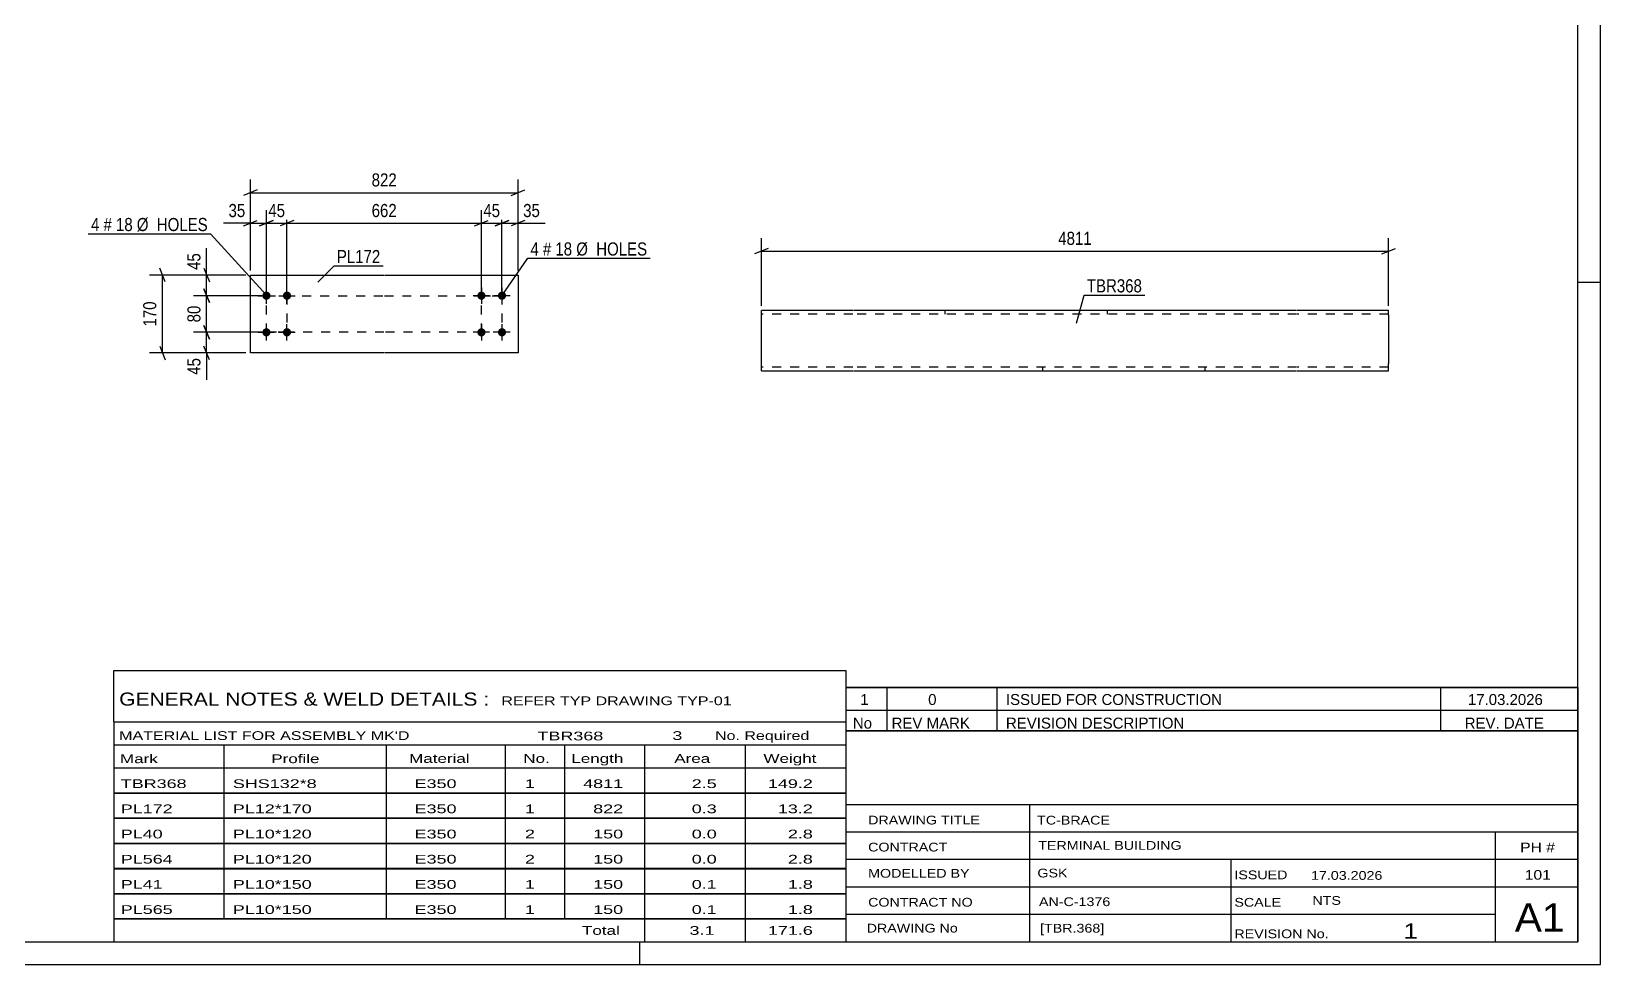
# Model space of a CAD drawing. Header units: millimetres. Extents: x 0 to 594, y 0 to 420.
# Drawn here: x 251 to 594, y 0 to 203.8 of the extents above; entities that cross this region are included whole.
import ezdxf

# ---------------------------------------------------------------- set-up
doc = ezdxf.new("R2010")
doc.units = ezdxf.units.MM
doc.linetypes.add('DXK_LINE_DOT2', pattern=[3.9198, 1.9599, -1.9599])
doc.styles.add('Arial Narrow', font='ARIALN.TTF', dxfattribs={"height": 0.2})

# ---------------------------------------------------------------- blocks, each defined once
blk = doc.blocks.new('Unknown-580570263-1163')
at = {"color": 5, "linetype": 'Continuous'}
for p, q in [((594, 0), (594, 420)), ((589, 5), (589, 415)), ((594, 149), (589, 149)), ((5, 5), (589, 5)), ((384, 0), (384, 5)), ((0, 0), (594, 0))]:
    blk.add_line(p, q, dxfattribs=at)
blk = doc.blocks.new('Part-580570263-2687 - 2681')
at = {"color": 2, "linetype": 'Continuous'}
for p, q in [((430.55, 142.87), (410.55, 142.87)), ((410.55, 131.27), (410.55, 142.87)), ((527.55, 142.87), (430.65, 142.87)), ((547.65, 142.87), (527.65, 142.87)), ((547.65, 142.4), (547.65, 142.87)), ((547.65, 141.88), (547.65, 142.4)), ((547.65, 141.88), (547.65, 131.27)), ((410.55, 129.67), (410.55, 131.27)), ((547.65, 129.67), (547.65, 131.27)), ((410.55, 129.67), (430.55, 129.67)), ((430.65, 129.67), (527.55, 129.67)), ((527.65, 129.67), (547.65, 129.67))]:
    blk.add_line(p, q, dxfattribs=at)
at = {"color": 7, "linetype": 'DXK_LINE_DOT2'}
for p, q in [((430.55, 142.07), (410.55, 142.07)), ((527.55, 142.07), (430.65, 142.07)), ((450.65, 142.87), (450.65, 142.07)), ((486.14, 142.87), (486.14, 142.07)), ((547.65, 142.07), (527.65, 142.07)), ((430.55, 130.47), (410.55, 130.47)), ((527.55, 130.47), (430.65, 130.47)), ((472.05, 129.67), (472.05, 130.47)), ((507.55, 129.67), (507.55, 130.47)), ((547.65, 130.47), (527.65, 130.47))]:
    blk.add_line(p, q, dxfattribs=at)
blk = doc.blocks.new('Part-580570263-3843 - 3842')
at = {"color": 2, "linetype": 'Continuous'}
for p, q in [((298.84, 150.6), (328.04, 150.6)), ((298.84, 133.6), (298.84, 150.6)), ((328.14, 150.6), (357.34, 150.6)), ((357.34, 150.6), (357.34, 133.6)), ((328.04, 133.6), (298.84, 133.6)), ((357.34, 133.6), (328.14, 133.6))]:
    blk.add_line(p, q, dxfattribs=at)
blk = doc.blocks.new('Bolt-580570263-3844 - 3842')
at = {"linetype": 'Continuous'}
for points in [[(349.34, 145.2, -1), (349.34, 147, -1)], [(353.84, 145.2, -1), (353.84, 147, -1)], [(349.34, 137.2, -1), (349.34, 139, -1)], [(353.84, 137.2, -1), (353.84, 139, -1)]]:
    blk.add_hatch(color=1, dxfattribs=at).paths.add_polyline_path(points)
at = {"color": 1, "linetype": 'Continuous'}
for p, q in [((349.34, 147.9), (349.34, 144.3)), ((353.84, 147.9), (353.84, 144.3)), ((351.14, 146.1), (347.54, 146.1)), ((355.64, 146.1), (352.04, 146.1)), ((351.14, 138.1), (347.54, 138.1)), ((349.34, 139.9), (349.34, 136.3)), ((355.64, 138.1), (352.04, 138.1)), ((353.84, 139.9), (353.84, 136.3))]:
    blk.add_line(p, q, dxfattribs=at)
blk = doc.blocks.new('Bolt-580570263-3845 - 3842')
at = {"linetype": 'Continuous'}
for points in [[(302.34, 147, -1), (302.34, 145.2, -1)], [(306.84, 147, -1), (306.84, 145.2, -1)], [(302.34, 139, -1), (302.34, 137.2, -1)], [(306.84, 139, -1), (306.84, 137.2, -1)]]:
    blk.add_hatch(color=1, dxfattribs=at).paths.add_polyline_path(points)
at = {"color": 1, "linetype": 'Continuous'}
for p, q in [((302.34, 144.3), (302.34, 147.9)), ((306.84, 144.3), (306.84, 147.9)), ((300.54, 146.1), (304.14, 146.1)), ((305.04, 146.1), (308.64, 146.1)), ((300.54, 138.1), (304.14, 138.1)), ((302.34, 136.3), (302.34, 139.9)), ((305.04, 138.1), (308.64, 138.1)), ((306.84, 136.3), (306.84, 139.9))]:
    blk.add_line(p, q, dxfattribs=at)
blk = doc.blocks.new('Rectangle-580570263-4534 - 3842')
at = {"color": 1, "linetype": 'DXK_LINE_DOT2'}
for p, q in [((302.34, 146.1), (328.04, 146.1)), ((302.34, 138.1), (302.34, 146.1)), ((328.14, 146.1), (353.84, 146.1)), ((353.84, 146.1), (353.84, 138.1)), ((328.04, 138.1), (302.34, 138.1)), ((353.84, 138.1), (328.14, 138.1))]:
    blk.add_line(p, q, dxfattribs=at)
blk = doc.blocks.new('Rectangle-580570263-4544 - 3842')
at = {"color": 1, "linetype": 'DXK_LINE_DOT2'}
for p, q in [((302.34, 146.1), (306.84, 146.1)), ((302.34, 138.1), (302.34, 146.1)), ((306.84, 146.1), (306.84, 138.1)), ((306.84, 138.1), (302.34, 138.1))]:
    blk.add_line(p, q, dxfattribs=at)
blk = doc.blocks.new('Rectangle-580570263-4554 - 3842')
at = {"color": 1, "linetype": 'DXK_LINE_DOT2'}
for p, q in [((349.34, 146.1), (353.84, 146.1)), ((349.34, 138.1), (349.34, 146.1)), ((353.84, 146.1), (353.84, 138.1)), ((353.84, 138.1), (349.34, 138.1))]:
    blk.add_line(p, q, dxfattribs=at)
blk = doc.blocks.new('StraightDimension-580570263-2693 - 2681')
at = {"color": 7, "linetype": 'Continuous'}
for p, q in [((410.55, 143.87), (410.55, 158.69)), ((547.65, 143.87), (547.65, 158.69)), ((412.05, 156.44), (409.05, 155.24)), ((410.55, 155.84), (547.65, 155.84)), ((546.15, 155.24), (549.15, 156.44))]:
    blk.add_line(p, q, dxfattribs=at)
at = {"color": 0}
blk.add_wipeout([(483.35, 156.59), (483.35, 160.79), (474.84, 160.79), (474.84, 156.59)], dxfattribs=at)
at = {"color": 3, "style": 'Arial Narrow'}
blk.add_text('4811', height=2.863, dxfattribs=at).set_placement((475.44, 157.19))
blk = doc.blocks.new('StraightDimension-580570263-4513 - 3842')
at = {"color": 7, "linetype": 'Continuous'}
for p, q in [((288.67, 147.6), (289.87, 144.6)), ((301.34, 146.1), (286.42, 146.1)), ((289.27, 138.1), (289.27, 146.1)), ((301.34, 138.1), (286.42, 138.1)), ((289.87, 136.6), (288.67, 139.6))]:
    blk.add_line(p, q, dxfattribs=at)
at = {"color": 0}
blk.add_wipeout([(288.52, 144.53), (284.32, 144.53), (284.32, 139.67), (288.52, 139.67)], dxfattribs=at)
at = {"color": 3, "style": 'Arial Narrow'}
blk.add_text('80', height=2.863, rotation=90.0002, dxfattribs=at).set_placement((287.92, 140.27))
blk = doc.blocks.new('StraightDimension-580570263-3909 - 3842')
at = {"color": 7, "linetype": 'Continuous'}
for p, q in [((353.84, 147.1), (353.84, 164.77)), ((357.34, 151.6), (357.34, 164.77)), ((352.34, 161.32), (355.34, 162.52)), ((353.84, 161.92), (357.34, 161.92)), ((358.84, 162.52), (355.84, 161.32))]:
    blk.add_line(p, q, dxfattribs=at)
at = {"color": 0}
blk.add_wipeout([(362.72, 162.67), (362.72, 166.87), (357.87, 166.87), (357.87, 162.67)], dxfattribs=at)
at = {"color": 7, "linetype": 'Continuous'}
blk.add_line((357.34, 161.92), (363.25, 161.92), dxfattribs=at)
blk.add_line((357.34, 161.92), (363.25, 161.92), dxfattribs=at)
at = {"color": 3, "style": 'Arial Narrow'}
blk.add_text('35', height=2.863, dxfattribs=at).set_placement((358.47, 163.27))
blk = doc.blocks.new('StraightDimension-580570263-3910 - 3842')
at = {"color": 7, "linetype": 'Continuous'}
for p, q in [((349.34, 147.1), (349.34, 164.77)), ((353.84, 147.1), (353.84, 164.77)), ((347.84, 161.32), (350.84, 162.52)), ((349.34, 161.92), (353.84, 161.92)), ((355.34, 162.52), (352.34, 161.32))]:
    blk.add_line(p, q, dxfattribs=at)
at = {"color": 0}
blk.add_wipeout([(354.02, 162.67), (354.02, 166.87), (349.16, 166.87), (349.16, 162.67)], dxfattribs=at)
at = {"color": 3, "style": 'Arial Narrow'}
blk.add_text('45', height=2.863, dxfattribs=at).set_placement((349.76, 163.27))
blk = doc.blocks.new('StraightDimension-580570263-3911 - 3842')
at = {"color": 7, "linetype": 'Continuous'}
for p, q in [((306.84, 147.1), (306.84, 164.77)), ((349.34, 147.1), (349.34, 164.77)), ((308.34, 162.52), (305.34, 161.32)), ((306.84, 161.92), (349.34, 161.92)), ((347.84, 161.32), (350.84, 162.52))]:
    blk.add_line(p, q, dxfattribs=at)
at = {"color": 0}
blk.add_wipeout([(331.43, 162.67), (331.43, 166.87), (324.75, 166.87), (324.75, 162.67)], dxfattribs=at)
at = {"color": 3, "style": 'Arial Narrow'}
blk.add_text('662', height=2.863, dxfattribs=at).set_placement((325.35, 163.27))
blk = doc.blocks.new('StraightDimension-580570263-3912 - 3842')
at = {"color": 7, "linetype": 'Continuous'}
for p, q in [((302.34, 147.1), (302.34, 164.77)), ((306.84, 147.1), (306.84, 164.77)), ((300.84, 161.32), (303.84, 162.52)), ((302.34, 161.92), (306.84, 161.92)), ((308.34, 162.52), (305.34, 161.32))]:
    blk.add_line(p, q, dxfattribs=at)
at = {"color": 0}
blk.add_wipeout([(307.02, 162.67), (307.02, 166.87), (302.16, 166.87), (302.16, 162.67)], dxfattribs=at)
at = {"color": 3, "style": 'Arial Narrow'}
blk.add_text('45', height=2.863, dxfattribs=at).set_placement((302.76, 163.27))
blk = doc.blocks.new('StraightDimension-580570263-3913 - 3842')
at = {"color": 7, "linetype": 'Continuous'}
for p, q in [((298.84, 151.6), (298.84, 164.77)), ((302.34, 147.1), (302.34, 164.77)), ((297.34, 161.32), (300.34, 162.52)), ((298.84, 161.92), (302.34, 161.92)), ((303.84, 162.52), (300.84, 161.32))]:
    blk.add_line(p, q, dxfattribs=at)
at = {"color": 0}
blk.add_wipeout([(298.32, 162.67), (298.32, 166.87), (293.46, 166.87), (293.46, 162.67)], dxfattribs=at)
at = {"color": 7, "linetype": 'Continuous'}
blk.add_line((298.84, 161.92), (292.93, 161.92), dxfattribs=at)
blk.add_line((298.84, 161.92), (292.93, 161.92), dxfattribs=at)
at = {"color": 3, "style": 'Arial Narrow'}
blk.add_text('35', height=2.863, dxfattribs=at).set_placement((294.06, 163.27))
blk = doc.blocks.new('StraightDimension-580570263-4003 - 3842')
at = {"color": 7, "linetype": 'Continuous'}
for p, q in [((300.34, 169.2), (297.34, 168)), ((298.84, 151.6), (298.84, 171.45)), ((298.84, 168.6), (357.34, 168.6)), ((355.84, 168), (358.84, 169.2)), ((357.34, 151.6), (357.34, 171.45))]:
    blk.add_line(p, q, dxfattribs=at)
at = {"color": 0}
blk.add_wipeout([(331.43, 169.35), (331.43, 173.55), (324.75, 173.55), (324.75, 169.35)], dxfattribs=at)
at = {"color": 3, "style": 'Arial Narrow'}
blk.add_text('822', height=2.863, dxfattribs=at).set_placement((325.35, 169.95))
blk = doc.blocks.new('StraightDimension-580570263-4019 - 3842')
at = {"color": 7, "linetype": 'Continuous'}
for p, q in [((280.22, 149.1), (279.02, 152.1)), ((297.84, 150.6), (276.77, 150.6)), ((279.62, 133.6), (279.62, 150.6)), ((279.02, 135.1), (280.22, 132.1)), ((297.84, 133.6), (276.77, 133.6))]:
    blk.add_line(p, q, dxfattribs=at)
at = {"color": 0}
blk.add_wipeout([(278.87, 145.44), (274.67, 145.44), (274.67, 138.76), (278.87, 138.76)], dxfattribs=at)
at = {"color": 3, "style": 'Arial Narrow'}
blk.add_text('170', height=2.863, rotation=90.0002, dxfattribs=at).set_placement((278.27, 139.36))
blk = doc.blocks.new('StraightDimension-580570263-4512 - 3842')
at = {"color": 7, "linetype": 'Continuous'}
for p, q in [((288.67, 152.1), (289.87, 149.1)), ((297.84, 150.6), (286.42, 150.6)), ((289.87, 144.6), (288.67, 147.6)), ((289.27, 146.1), (289.27, 150.6)), ((301.34, 146.1), (286.42, 146.1))]:
    blk.add_line(p, q, dxfattribs=at)
at = {"color": 0}
blk.add_wipeout([(288.52, 155.98), (284.32, 155.98), (284.32, 151.13), (288.52, 151.13)], dxfattribs=at)
at = {"color": 7, "linetype": 'Continuous'}
blk.add_line((289.27, 150.6), (289.27, 156.51), dxfattribs=at)
blk.add_line((289.27, 150.6), (289.27, 156.51), dxfattribs=at)
at = {"color": 3, "style": 'Arial Narrow'}
blk.add_text('45', height=2.863, rotation=90.0002, dxfattribs=at).set_placement((287.92, 151.73))
blk = doc.blocks.new('StraightDimension-580570263-4514 - 3842')
at = {"color": 7, "linetype": 'Continuous'}
for p, q in [((301.34, 138.1), (286.42, 138.1)), ((288.67, 139.6), (289.87, 136.6)), ((289.27, 133.6), (289.27, 138.1)), ((289.87, 132.1), (288.67, 135.1)), ((297.84, 133.6), (286.42, 133.6))]:
    blk.add_line(p, q, dxfattribs=at)
at = {"color": 0}
blk.add_wipeout([(288.52, 133.08), (284.32, 133.08), (284.32, 128.22), (288.52, 128.22)], dxfattribs=at)
at = {"color": 7, "linetype": 'Continuous'}
blk.add_line((289.27, 133.6), (289.27, 127.7), dxfattribs=at)
blk.add_line((289.27, 133.6), (289.27, 127.7), dxfattribs=at)
at = {"color": 3, "style": 'Arial Narrow'}
blk.add_text('45', height=2.863, rotation=90.0002, dxfattribs=at).set_placement((287.92, 128.82))
blk = doc.blocks.new('Unknown-580570263-7798')
at = {"color": 7, "linetype": 'Continuous'}
for p, q in [((429, 51.05), (429, 5)), ((429, 51.05), (589, 51.05)), ((589, 51), (589, 5)), ((429, 35), (589, 35)), ((469.14, 35), (469.14, 5)), ((429, 29), (589, 29)), ((571, 5.05), (571, 29.05)), ((429, 23), (589, 23)), ((513.14, 23), (513.14, 5)), ((429, 17), (589, 17)), ((429, 11), (571, 11)), ((429, 5), (589, 5))]:
    blk.add_line(p, q, dxfattribs=at)
at = {"color": 7, "style": 'Arial Narrow'}
for s, height, width, p in [('DRAWING TITLE', 1.9089, 1.425378, (433.88, 30.61)), ('TC-BRACE', 1.909, 1.425378, (470.81, 30.59)), ('CONTRACT', 1.909, 1.425378, (433.88, 24.71)), ('TERMINAL BUILDING', 1.9089, 1.425378, (471.06, 25.07)), ('MODELLED BY', 1.9089, 1.425378, (433.88, 18.98)), ('GSK', 1.909, 1.425378, (470.88, 19.04)), ('ISSUED', 1.909, 1.425378, (513.94, 18.64)), ('17.03.2026', 1.909, 1.425378, (530.69, 18.52)), ('CONTRACT NO', 1.9089, 1.425378, (433.88, 12.66)), ('AN-C-1376', 1.909, 1.425378, (471.23, 12.78)), ('SCALE', 1.909, 1.425378, (513.94, 12.65)), ('A1', 6.204, 1.25, (575.24, 7.2)), ('DRAWING No', 1.909, 1.425378, (433.56, 7)), ('[TBR.368]', 1.909, 1.425378, (471.46, 6.99)), ('REVISION No.', 1.9089, 1.425378, (513.94, 5.77)), ('1', 3.34, 1.5, (550.91, 5.68))]:
    blk.add_text(s, height=height, dxfattribs=dict(at, width=width)).set_placement(p)
at = {"color": 7, "linetype": 'Continuous', "style": 'Arial Narrow'}
for s, height, width, p in [('PH #', 2.1, 1.42538, (576.4, 24.55)), ('101', 2.1, 1.42538, (577.41, 18.55)), ('NTS', 1.909, 1.425378, (531, 13.05))]:
    blk.add_text(s, height=height, dxfattribs=dict(at, width=width)).set_placement(p)
blk = doc.blocks.new('Unknown-580570263-7799')
at = {"color": 7, "linetype": 'Continuous'}
for p, q in [((429, 60.55), (589, 60.55)), ((589, 60.55), (429, 60.55)), ((429, 60.55), (429, 55.55)), ((438, 60.55), (438, 55.55)), ((462, 60.55), (462, 55.55)), ((559, 60.55), (559, 55.55)), ((589, 60.55), (589, 55.55)), ((429, 55.55), (589, 55.55)), ((429, 55.55), (429, 51.05)), ((429, 55.55), (589, 55.55)), ((438, 55.55), (438, 51.05)), ((462, 55.55), (462, 51.05)), ((559, 55.55), (559, 51.05)), ((589, 55.55), (589, 51.05)), ((589, 51.05), (429, 51.05))]:
    blk.add_line(p, q, dxfattribs=at)
at = {"color": 7, "linetype": 'Continuous', "style": 'Arial Narrow'}
for s, height, width, p in [('1', 2.39, 1.196471, (432.16, 56.7)), ('0', 2.39, 1.196471, (447, 56.7)), ('ISSUED FOR CONSTRUCTION', 2.3861, 1.196471, (464, 56.7)), ('17.03.2026', 2.386, 1.196471, (565, 56.7)), ('No', 2.386, 1.2, (430.54, 51.55)), ('REV MARK', 2.386, 1.2, (439, 51.55)), ('REVISION DESCRIPTION', 2.3861, 1.2, (464, 51.55)), ('REV. DATE', 2.386, 1.2, (564.28, 51.55))]:
    blk.add_text(s, height=height, dxfattribs=dict(at, width=width)).set_placement(p)
blk = doc.blocks.new('Unknown-580570263-7800')
at = {"color": 7, "linetype": 'Continuous'}
for p, q in [((269, 64.25), (429, 64.25)), ((269, 53), (269, 64.25)), ((429, 64.25), (429, 53)), ((269, 53), (429, 53)), ((269, 53), (269, 48)), ((429, 53), (429, 48)), ((269, 48), (429, 48)), ((269, 48), (269, 43)), ((293, 48), (293, 43)), ((328.5, 48), (328.5, 43)), ((354.5, 48), (354.5, 43)), ((367.5, 48), (367.5, 43)), ((385, 48), (385, 43)), ((407, 48), (407, 43)), ((429, 48), (429, 43)), ((269, 43), (429, 43)), ((269, 42.95), (269, 37.55)), ((269, 42.95), (429, 42.95)), ((293, 43), (293, 37.5)), ((328.5, 43), (328.5, 37.5)), ((354.5, 43), (354.5, 37.5)), ((367.5, 43), (367.5, 37.5)), ((385, 43), (385, 37.5)), ((407, 43), (407, 37.5)), ((429, 42.95), (429, 37.55)), ((269, 37.55), (429, 37.55)), ((269, 37.45), (269, 32.05)), ((269, 37.45), (429, 37.45)), ((293, 37.5), (293, 32)), ((328.5, 37.5), (328.5, 32)), ((354.5, 37.5), (354.5, 32)), ((367.5, 37.5), (367.5, 32)), ((385, 37.5), (385, 32)), ((407, 37.5), (407, 32)), ((429, 37.45), (429, 32.05)), ((269, 32.05), (429, 32.05)), ((269, 31.95), (269, 26.55)), ((269, 31.95), (429, 31.95)), ((293, 32), (293, 26.5)), ((328.5, 32), (328.5, 26.5)), ((354.5, 32), (354.5, 26.5)), ((367.5, 32), (367.5, 26.5)), ((385, 32), (385, 26.5)), ((407, 32), (407, 26.5)), ((429, 31.95), (429, 26.55)), ((269, 26.55), (429, 26.55)), ((269, 26.45), (269, 21.05)), ((269, 26.45), (429, 26.45)), ((293, 26.5), (293, 21)), ((328.5, 26.5), (328.5, 21)), ((354.5, 26.5), (354.5, 21)), ((367.5, 26.5), (367.5, 21)), ((385, 26.5), (385, 21)), ((407, 26.5), (407, 21)), ((429, 26.45), (429, 21.05)), ((269, 21.05), (429, 21.05)), ((269, 20.95), (269, 15.55)), ((269, 20.95), (429, 20.95)), ((293, 21), (293, 15.5)), ((328.5, 21), (328.5, 15.5)), ((354.5, 21), (354.5, 15.5)), ((367.5, 21), (367.5, 15.5)), ((385, 21), (385, 15.5)), ((407, 21), (407, 15.5)), ((429, 20.95), (429, 15.55)), ((269, 15.55), (429, 15.55)), ((269, 15.45), (269, 10.05)), ((269, 15.45), (429, 15.45)), ((293, 15.5), (293, 10)), ((328.5, 15.5), (328.5, 10)), ((354.5, 15.5), (354.5, 10)), ((367.5, 15.5), (367.5, 10)), ((385, 15.5), (385, 10)), ((407, 15.5), (407, 10)), ((429, 15.45), (429, 10.05)), ((269, 10.05), (429, 10.05)), ((269, 10), (429, 10)), ((269, 10), (269, 5)), ((385, 10), (385, 5)), ((407, 10), (407, 5)), ((429, 10), (429, 5)), ((269, 5), (429, 5))]:
    blk.add_line(p, q, dxfattribs=at)
at = {"color": 7, "style": 'Arial Narrow'}
for s, height, width, p in [('GENERAL NOTES & WELD DETAILS :', 2.8633, 1.4, (270.15, 56.56)), ('REFER TYP DRAWING TYP-01', 1.9089, 1.6, (353.7, 56.66)), ("MATERIAL LIST FOR ASSEMBLY MK'D", 1.9089, 1.6, (270.15, 49.06)), ('TBR368', 1.909, 1.794707, (361.59, 48.97)), ('3', 1.91, 1.794707, (391.08, 49.06)), ('No. Required', 1.9089, 1.6, (400.41, 49.06)), ('Mark', 1.909, 1.7, (270.34, 44)), ('Profile', 1.909, 1.7, (303.41, 44)), ('Material', 1.909, 1.7, (333.54, 44.06)), ('No.', 1.909, 1.7, (358.5, 44.06)), ('Length', 1.909, 1.7, (369, 44.06)), ('Area', 1.909, 1.7, (391.5, 44.06)), ('Weight', 1.909, 1.7, (411, 44.06))]:
    blk.add_text(s, height=height, dxfattribs=dict(at, width=width)).set_placement(p)
at = {"color": 7, "linetype": 'Continuous', "style": 'Arial Narrow'}
for s, height, width, p in [('TBR368', 1.909, 1.794707, (270.5, 38.56)), ('SHS132*8', 1.909, 1.794707, (295, 38.56)), ('E350', 1.909, 1.794707, (334.74, 38.56)), ('1', 1.91, 1.794707, (358.86, 38.56)), ('4811', 1.909, 1.794707, (371.58, 38.56)), ('2.5', 1.909, 1.794707, (395.32, 38.56)), ('149.2', 1.909, 1.794707, (411.96, 38.56)), ('PL172', 1.909, 1.794707, (270.5, 33.06)), ('PL12*170', 1.909, 1.794707, (295, 33.06)), ('E350', 1.909, 1.794707, (334.74, 33.06)), ('1', 1.91, 1.794707, (358.86, 33.06)), ('822', 1.909, 1.794707, (373.77, 33.06)), ('0.3', 1.909, 1.794707, (395.32, 33.06)), ('13.2', 1.909, 1.794707, (414.14, 33.06)), ('PL40', 1.909, 1.794707, (270.5, 27.56)), ('PL10*120', 1.909, 1.794707, (295, 27.56)), ('E350', 1.909, 1.794707, (334.74, 27.56)), ('2', 1.91, 1.794707, (358.86, 27.56)), ('150', 1.909, 1.794707, (373.77, 27.56)), ('0.0', 1.909, 1.794707, (395.32, 27.56)), ('2.8', 1.909, 1.794707, (416.33, 27.56)), ('PL564', 1.909, 1.794707, (270.5, 22.06)), ('PL10*120', 1.909, 1.794707, (295, 22.06)), ('E350', 1.909, 1.794707, (334.74, 22.06)), ('2', 1.91, 1.794707, (358.86, 22.06)), ('150', 1.909, 1.794707, (373.77, 22.06)), ('0.0', 1.909, 1.794707, (395.32, 22.06)), ('2.8', 1.909, 1.794707, (416.33, 22.06)), ('PL41', 1.909, 1.794707, (270.5, 16.56)), ('PL10*150', 1.909, 1.794707, (295, 16.56)), ('E350', 1.909, 1.794707, (334.74, 16.56)), ('1', 1.91, 1.794707, (358.86, 16.56)), ('150', 1.909, 1.794707, (373.77, 16.56)), ('0.1', 1.909, 1.794707, (395.32, 16.56)), ('1.8', 1.909, 1.794707, (416.33, 16.56)), ('PL565', 1.909, 1.794707, (270.5, 11.06)), ('PL10*150', 1.909, 1.794707, (295, 11.06)), ('E350', 1.909, 1.794707, (334.74, 11.06)), ('1', 1.91, 1.794707, (358.86, 11.06)), ('150', 1.909, 1.794707, (373.77, 11.06)), ('0.1', 1.909, 1.794707, (395.32, 11.06)), ('1.8', 1.909, 1.794707, (416.33, 11.06)), ('Total', 1.909, 1.7, (371.33, 6.5)), ('3.1', 1.909, 1.794707, (394.83, 6.5)), ('171.6', 1.909, 1.794707, (411.96, 6.5))]:
    blk.add_text(s, height=height, dxfattribs=dict(at, width=width)).set_placement(p)
blk = doc.blocks.new('Mark-580570263-2683 - 2681')
at = {"color": 0}
blk.add_wipeout([(493.75, 146.82), (493.75, 149.82), (481.69, 149.82), (481.69, 146.82)], dxfattribs=at)
blk.add_wipeout([(493.75, 146.82), (493.75, 149.82), (481.69, 149.82), (481.69, 146.82)], dxfattribs=at)
at = {"color": 30, "linetype": 'Continuous'}
for p, q in [((479.44, 140.08), (481.09, 146.22)), ((481.09, 146.22), (494.35, 146.22))]:
    blk.add_line(p, q, dxfattribs=at)
at = {"color": 3, "style": 'Arial Narrow'}
blk.add_text('TBR368', height=2.863, dxfattribs=at).set_placement((481.69, 146.82))
blk = doc.blocks.new('Mark-580570263-4033 - 3842')
at = {"color": 0}
blk.add_wipeout([(265.83, 160.21), (265.83, 163.21), (264, 163.21), (264, 160.21)], dxfattribs=at)
blk.add_wipeout([(265.83, 160.21), (265.83, 163.21), (264, 163.21), (264, 160.21)], dxfattribs=at)
blk.add_wipeout([(268.56, 160.21), (268.56, 163.21), (266.73, 163.21), (266.73, 160.21)], dxfattribs=at)
blk.add_wipeout([(268.56, 160.21), (268.56, 163.21), (266.73, 163.21), (266.73, 160.21)], dxfattribs=at)
at = {"color": 3, "style": 'Arial Narrow'}
blk.add_text('4', height=2.86, dxfattribs=at).set_placement((264, 160.21))
at = {"color": 0}
blk.add_wipeout([(273.11, 160.21), (273.11, 163.21), (269.46, 163.21), (269.46, 160.21)], dxfattribs=at)
blk.add_wipeout([(273.11, 160.21), (273.11, 163.21), (269.46, 163.21), (269.46, 160.21)], dxfattribs=at)
at = {"color": 3, "style": 'Arial Narrow'}
blk.add_text('#', height=2.86, dxfattribs=at).set_placement((266.73, 160.21))
at = {"color": 0}
blk.add_wipeout([(289.54, 160.21), (289.54, 163.21), (274.01, 163.21), (274.01, 160.21)], dxfattribs=at)
blk.add_wipeout([(289.54, 160.21), (289.54, 163.21), (274.01, 163.21), (274.01, 160.21)], dxfattribs=at)
at = {"color": 7, "linetype": 'Continuous'}
for p in [(263.4, 159.61), (302.35, 146.24)]:
    blk.add_line(p, (290.14, 159.61), dxfattribs=at)
at = {"color": 3, "style": 'Arial Narrow'}
for s, p in [('18', (269.46, 160.21)), ('Ø  HOLES', (274.01, 160.21))]:
    blk.add_text(s, height=2.863, dxfattribs=at).set_placement(p)
blk = doc.blocks.new('Mark-580570263-4032 - 3842')
at = {"color": 0}
blk.add_wipeout([(361.89, 154.87), (361.89, 157.87), (360.06, 157.87), (360.06, 154.87)], dxfattribs=at)
blk.add_wipeout([(361.89, 154.87), (361.89, 157.87), (360.06, 157.87), (360.06, 154.87)], dxfattribs=at)
at = {"color": 7, "linetype": 'Continuous'}
blk.add_line((353.84, 146.1), (359.46, 154.27), dxfattribs=at)
at = {"color": 0}
blk.add_wipeout([(364.61, 154.87), (364.61, 157.87), (362.79, 157.87), (362.79, 154.87)], dxfattribs=at)
blk.add_wipeout([(364.61, 154.87), (364.61, 157.87), (362.79, 157.87), (362.79, 154.87)], dxfattribs=at)
at = {"color": 3, "style": 'Arial Narrow'}
blk.add_text('4', height=2.86, dxfattribs=at).set_placement((360.06, 154.87))
at = {"color": 0}
blk.add_wipeout([(369.17, 154.87), (369.17, 157.87), (365.51, 157.87), (365.51, 154.87)], dxfattribs=at)
blk.add_wipeout([(369.17, 154.87), (369.17, 157.87), (365.51, 157.87), (365.51, 154.87)], dxfattribs=at)
at = {"color": 3, "style": 'Arial Narrow'}
blk.add_text('#', height=2.86, dxfattribs=at).set_placement((362.79, 154.87))
at = {"color": 0}
blk.add_wipeout([(385.6, 154.87), (385.6, 157.87), (370.07, 157.87), (370.07, 154.87)], dxfattribs=at)
blk.add_wipeout([(385.6, 154.87), (385.6, 157.87), (370.07, 157.87), (370.07, 154.87)], dxfattribs=at)
at = {"color": 7, "linetype": 'Continuous'}
blk.add_line((359.46, 154.27), (386.2, 154.27), dxfattribs=at)
at = {"color": 3, "style": 'Arial Narrow'}
for s, p in [('Ø  HOLES', (370.07, 154.87)), ('18', (365.51, 154.87))]:
    blk.add_text(s, height=2.863, dxfattribs=at).set_placement(p)
blk = doc.blocks.new('Mark-580570263-4460 - 3842')
at = {"color": 0}
blk.add_wipeout([(327.25, 153.21), (327.25, 156.21), (317.74, 156.21), (317.74, 153.21)], dxfattribs=at)
blk.add_wipeout([(327.25, 153.21), (327.25, 156.21), (317.74, 156.21), (317.74, 153.21)], dxfattribs=at)
at = {"color": 30, "linetype": 'Continuous'}
for p, q in [((313.61, 149.07), (317.14, 152.61)), ((317.14, 152.61), (327.85, 152.61))]:
    blk.add_line(p, q, dxfattribs=at)
at = {"color": 3, "style": 'Arial Narrow'}
blk.add_text('PL172', height=2.863, dxfattribs=at).set_placement((317.74, 153.21))

msp = doc.modelspace()

# ---------------------------------------------------------------- block references
for name in ['Unknown-580570263-1163', 'Part-580570263-3843 - 3842', 'Bolt-580570263-3845 - 3842', 'Bolt-580570263-3844 - 3842', 'Rectangle-580570263-4534 - 3842', 'Rectangle-580570263-4544 - 3842', 'Rectangle-580570263-4554 - 3842', 'Part-580570263-2687 - 2681', 'Unknown-580570263-7800', 'Unknown-580570263-7799', 'Unknown-580570263-7798']:
    msp.add_blockref(name, (0, 0))

# ---------------------------------------------------------------- next in the draw order: block references
for name in ['StraightDimension-580570263-3909 - 3842', 'StraightDimension-580570263-2693 - 2681', 'StraightDimension-580570263-4513 - 3842']:
    msp.add_blockref(name, (0, 0))

# ---------------------------------------------------------------- next in the draw order: block references
for name in ['StraightDimension-580570263-3910 - 3842', 'Mark-580570263-2683 - 2681']:
    msp.add_blockref(name, (0, 0))

# ---------------------------------------------------------------- next in the draw order: block references
msp.add_blockref('StraightDimension-580570263-3911 - 3842', (0, 0))

# ---------------------------------------------------------------- next in the draw order: block references
msp.add_blockref('StraightDimension-580570263-3912 - 3842', (0, 0))

# ---------------------------------------------------------------- next in the draw order: block references
msp.add_blockref('StraightDimension-580570263-3913 - 3842', (0, 0))

# ---------------------------------------------------------------- next in the draw order: block references
msp.add_blockref('StraightDimension-580570263-4003 - 3842', (0, 0))

# ---------------------------------------------------------------- next in the draw order: block references
for name in ['Mark-580570263-4032 - 3842', 'Mark-580570263-4460 - 3842', 'StraightDimension-580570263-4019 - 3842']:
    msp.add_blockref(name, (0, 0))

# ---------------------------------------------------------------- next in the draw order: block references
for name in ['StraightDimension-580570263-4512 - 3842', 'StraightDimension-580570263-4514 - 3842']:
    msp.add_blockref(name, (0, 0))

# ---------------------------------------------------------------- next in the draw order: block references
msp.add_blockref('Mark-580570263-4033 - 3842', (0, 0))

doc.saveas('drawing.dxf')
